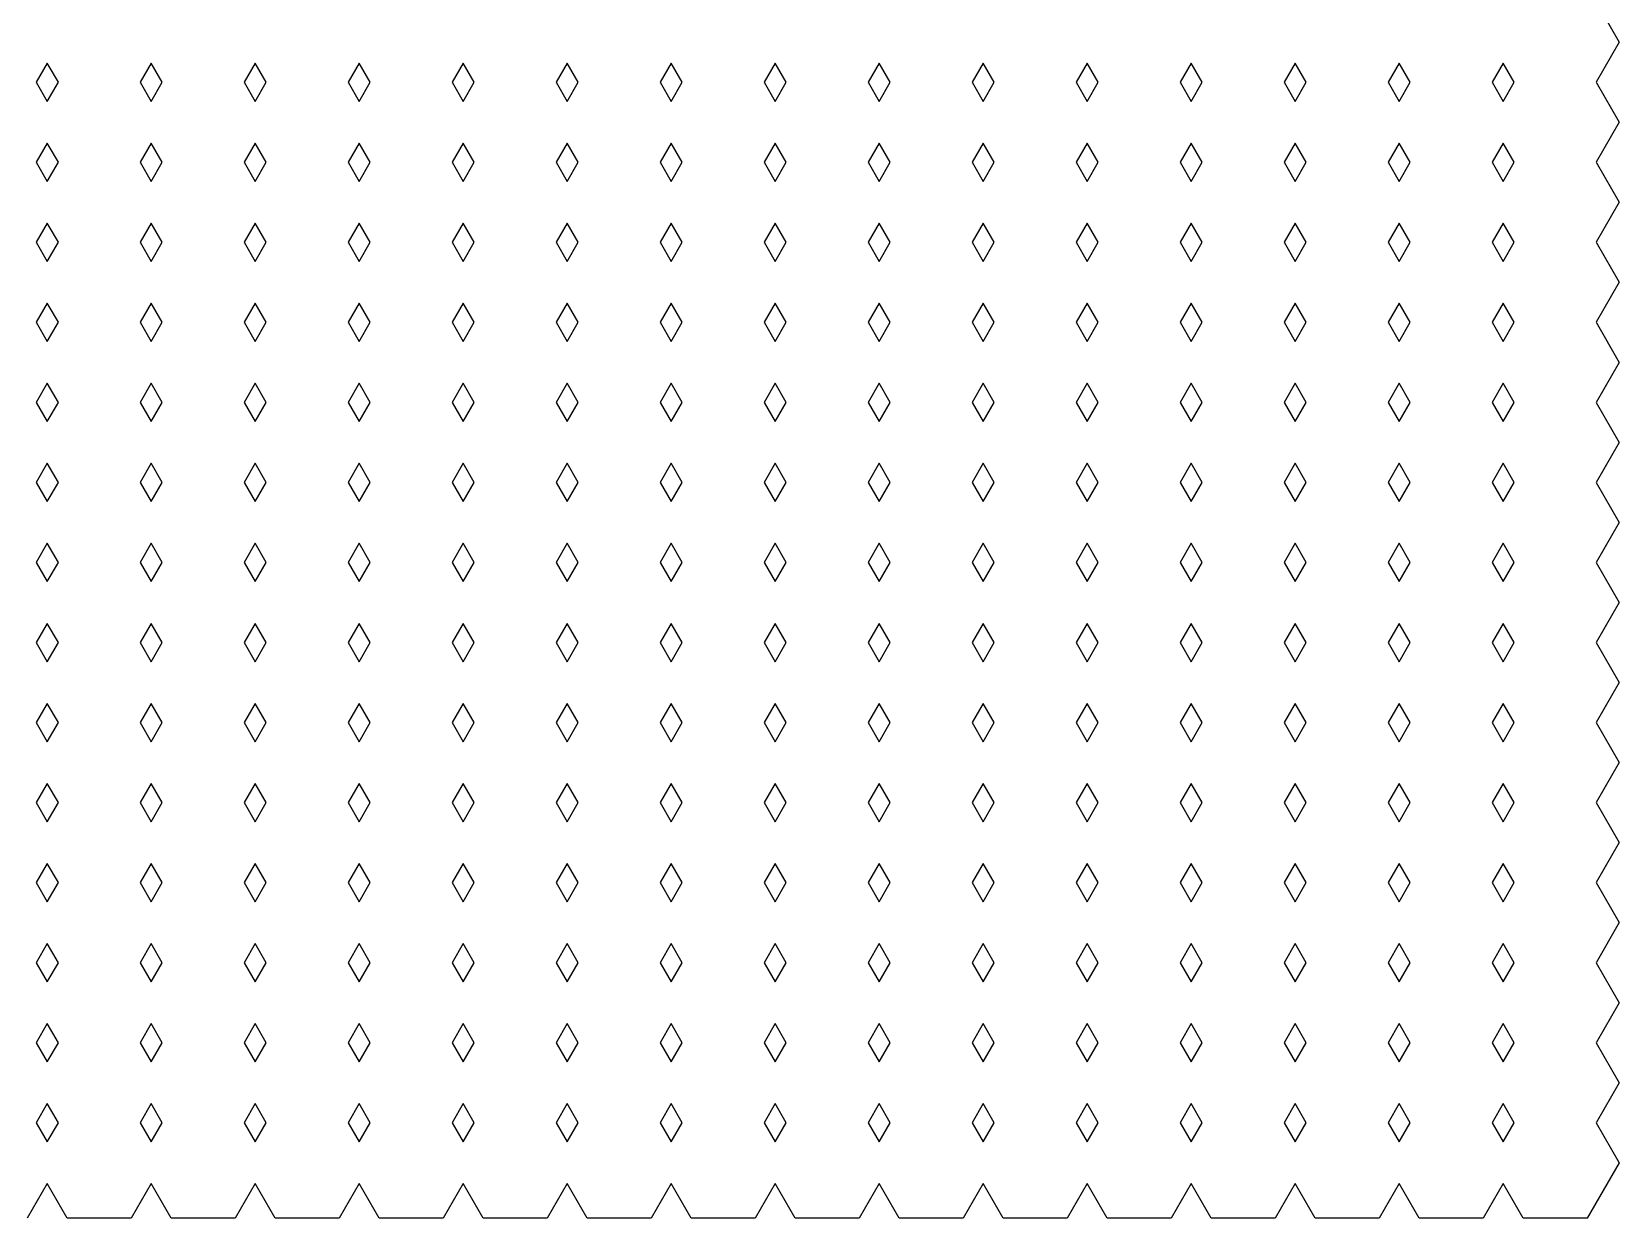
# Model space of a CAD drawing. Header units: metres. Extents: x -3000 to 3000, y -3000 to 3000.
# Drawn here: x -475.7 to 20, y -17.3 to 353.3 of the extents above; entities that cross this region are included whole.
import ezdxf

# ---------------------------------------------------------------- set-up
doc = ezdxf.new("R2010")
doc.units = ezdxf.units.M

msp = doc.modelspace()

# ---------------------------------------------------------------- linework, layer by layer
for p, q in [((12.7831, 362.5), (20, 350)), ((20, 350), (12.7831, 337.5)), ((-470.901, 343.484), (-474.356, 337.5)), ((-467.446, 337.5), (-470.901, 343.484)), ((-438.425, 343.484), (-441.88, 337.5)), ((-434.971, 337.5), (-438.425, 343.484)), ((-405.949, 343.484), (-409.404, 337.5)), ((-402.495, 337.5), (-405.949, 343.484)), ((-373.473, 343.484), (-376.928, 337.5)), ((-370.019, 337.5), (-373.473, 343.484)), ((-340.997, 343.484), (-344.452, 337.5)), ((-337.543, 337.5), (-340.997, 343.484)), ((-308.522, 343.484), (-311.976, 337.5)), ((-305.067, 337.5), (-308.522, 343.484)), ((-276.046, 343.484), (-279.5, 337.5)), ((-272.591, 337.5), (-276.046, 343.484)), ((-243.57, 343.484), (-247.024, 337.5)), ((-240.115, 337.5), (-243.57, 343.484)), ((-211.094, 343.484), (-214.549, 337.5)), ((-207.639, 337.5), (-211.094, 343.484)), ((-178.618, 343.484), (-182.073, 337.5)), ((-175.163, 337.5), (-178.618, 343.484)), ((-146.142, 343.484), (-149.597, 337.5)), ((-142.687, 337.5), (-146.142, 343.484)), ((-113.666, 343.484), (-117.121, 337.5)), ((-110.211, 337.5), (-113.666, 343.484)), ((-81.1899, 343.484), (-84.6447, 337.5)), ((-77.735, 337.5), (-81.1899, 343.484)), ((-48.7139, 343.484), (-52.1688, 337.5)), ((-45.2591, 337.5), (-48.7139, 343.484)), ((-16.238, 343.484), (-19.6928, 337.5)), ((-12.7831, 337.5), (-16.238, 343.484)), ((-474.356, 337.5), (-470.901, 331.516)), ((-470.901, 331.516), (-467.446, 337.5)), ((-441.88, 337.5), (-438.425, 331.516)), ((-438.425, 331.516), (-434.971, 337.5)), ((-409.404, 337.5), (-405.949, 331.516)), ((-405.949, 331.516), (-402.495, 337.5)), ((-376.928, 337.5), (-373.473, 331.516)), ((-373.473, 331.516), (-370.019, 337.5)), ((-344.452, 337.5), (-340.997, 331.516)), ((-340.997, 331.516), (-337.543, 337.5)), ((-311.976, 337.5), (-308.522, 331.516)), ((-308.522, 331.516), (-305.067, 337.5)), ((-279.5, 337.5), (-276.046, 331.516)), ((-276.046, 331.516), (-272.591, 337.5)), ((-247.024, 337.5), (-243.57, 331.516)), ((-243.57, 331.516), (-240.115, 337.5)), ((-214.549, 337.5), (-211.094, 331.516)), ((-211.094, 331.516), (-207.639, 337.5)), ((-182.073, 337.5), (-178.618, 331.516)), ((-178.618, 331.516), (-175.163, 337.5)), ((-149.597, 337.5), (-146.142, 331.516)), ((-146.142, 331.516), (-142.687, 337.5)), ((-117.121, 337.5), (-113.666, 331.516)), ((-113.666, 331.516), (-110.211, 337.5)), ((-84.6447, 337.5), (-81.1899, 331.516)), ((-81.1899, 331.516), (-77.735, 337.5)), ((-52.1688, 337.5), (-48.7139, 331.516)), ((-48.7139, 331.516), (-45.2591, 337.5)), ((-19.6928, 337.5), (-16.238, 331.516)), ((-16.238, 331.516), (-12.7831, 337.5)), ((12.7831, 337.5), (20, 325)), ((20, 325), (12.7831, 312.5)), ((-470.901, 318.484), (-474.356, 312.5)), ((-467.446, 312.5), (-470.901, 318.484)), ((-438.425, 318.484), (-441.88, 312.5)), ((-434.971, 312.5), (-438.425, 318.484)), ((-405.949, 318.484), (-409.404, 312.5)), ((-402.495, 312.5), (-405.949, 318.484)), ((-373.473, 318.484), (-376.928, 312.5)), ((-370.019, 312.5), (-373.473, 318.484)), ((-340.997, 318.484), (-344.452, 312.5)), ((-337.543, 312.5), (-340.997, 318.484)), ((-308.522, 318.484), (-311.976, 312.5)), ((-305.067, 312.5), (-308.522, 318.484)), ((-276.046, 318.484), (-279.5, 312.5)), ((-272.591, 312.5), (-276.046, 318.484)), ((-243.57, 318.484), (-247.024, 312.5)), ((-240.115, 312.5), (-243.57, 318.484)), ((-211.094, 318.484), (-214.549, 312.5)), ((-207.639, 312.5), (-211.094, 318.484)), ((-178.618, 318.484), (-182.073, 312.5)), ((-175.163, 312.5), (-178.618, 318.484)), ((-146.142, 318.484), (-149.597, 312.5)), ((-142.687, 312.5), (-146.142, 318.484)), ((-113.666, 318.484), (-117.121, 312.5)), ((-110.211, 312.5), (-113.666, 318.484)), ((-81.1899, 318.484), (-84.6447, 312.5)), ((-77.735, 312.5), (-81.1899, 318.484)), ((-48.7139, 318.484), (-52.1688, 312.5)), ((-45.2591, 312.5), (-48.7139, 318.484)), ((-16.238, 318.484), (-19.6928, 312.5)), ((-12.7831, 312.5), (-16.238, 318.484)), ((-474.356, 312.5), (-470.901, 306.516)), ((-470.901, 306.516), (-467.446, 312.5)), ((-441.88, 312.5), (-438.425, 306.516)), ((-438.425, 306.516), (-434.971, 312.5)), ((-409.404, 312.5), (-405.949, 306.516)), ((-405.949, 306.516), (-402.495, 312.5)), ((-376.928, 312.5), (-373.473, 306.516)), ((-373.473, 306.516), (-370.019, 312.5)), ((-344.452, 312.5), (-340.997, 306.516)), ((-340.997, 306.516), (-337.543, 312.5)), ((-311.976, 312.5), (-308.522, 306.516)), ((-308.522, 306.516), (-305.067, 312.5)), ((-279.5, 312.5), (-276.046, 306.516)), ((-276.046, 306.516), (-272.591, 312.5)), ((-247.024, 312.5), (-243.57, 306.516)), ((-243.57, 306.516), (-240.115, 312.5)), ((-214.549, 312.5), (-211.094, 306.516)), ((-211.094, 306.516), (-207.639, 312.5)), ((-182.073, 312.5), (-178.618, 306.516)), ((-178.618, 306.516), (-175.163, 312.5)), ((-149.597, 312.5), (-146.142, 306.516)), ((-146.142, 306.516), (-142.687, 312.5)), ((-117.121, 312.5), (-113.666, 306.516)), ((-113.666, 306.516), (-110.211, 312.5)), ((-84.6447, 312.5), (-81.1899, 306.516)), ((-81.1899, 306.516), (-77.735, 312.5)), ((-52.1688, 312.5), (-48.7139, 306.516)), ((-48.7139, 306.516), (-45.2591, 312.5)), ((-19.6928, 312.5), (-16.238, 306.516)), ((-16.238, 306.516), (-12.7831, 312.5)), ((12.7831, 312.5), (20, 300)), ((20, 300), (12.7831, 287.5)), ((-470.901, 293.484), (-474.356, 287.5)), ((-467.446, 287.5), (-470.901, 293.484)), ((-438.425, 293.484), (-441.88, 287.5)), ((-434.971, 287.5), (-438.425, 293.484)), ((-405.949, 293.484), (-409.404, 287.5)), ((-402.495, 287.5), (-405.949, 293.484)), ((-373.473, 293.484), (-376.928, 287.5)), ((-370.019, 287.5), (-373.473, 293.484)), ((-340.997, 293.484), (-344.452, 287.5)), ((-337.543, 287.5), (-340.997, 293.484)), ((-308.522, 293.484), (-311.976, 287.5)), ((-305.067, 287.5), (-308.522, 293.484)), ((-276.046, 293.484), (-279.5, 287.5)), ((-272.591, 287.5), (-276.046, 293.484)), ((-243.57, 293.484), (-247.024, 287.5)), ((-240.115, 287.5), (-243.57, 293.484)), ((-211.094, 293.484), (-214.549, 287.5)), ((-207.639, 287.5), (-211.094, 293.484)), ((-178.618, 293.484), (-182.073, 287.5)), ((-175.163, 287.5), (-178.618, 293.484)), ((-146.142, 293.484), (-149.597, 287.5)), ((-142.687, 287.5), (-146.142, 293.484)), ((-113.666, 293.484), (-117.121, 287.5)), ((-110.211, 287.5), (-113.666, 293.484)), ((-81.1899, 293.484), (-84.6447, 287.5)), ((-77.735, 287.5), (-81.1899, 293.484)), ((-48.7139, 293.484), (-52.1688, 287.5)), ((-45.2591, 287.5), (-48.7139, 293.484)), ((-16.238, 293.484), (-19.6928, 287.5)), ((-12.7831, 287.5), (-16.238, 293.484)), ((-474.356, 287.5), (-470.901, 281.516)), ((-470.901, 281.516), (-467.446, 287.5)), ((-441.88, 287.5), (-438.425, 281.516)), ((-438.425, 281.516), (-434.971, 287.5)), ((-409.404, 287.5), (-405.949, 281.516)), ((-405.949, 281.516), (-402.495, 287.5)), ((-376.928, 287.5), (-373.473, 281.516)), ((-373.473, 281.516), (-370.019, 287.5)), ((-344.452, 287.5), (-340.997, 281.516)), ((-340.997, 281.516), (-337.543, 287.5)), ((-311.976, 287.5), (-308.522, 281.516)), ((-308.522, 281.516), (-305.067, 287.5)), ((-279.5, 287.5), (-276.046, 281.516)), ((-276.046, 281.516), (-272.591, 287.5)), ((-247.024, 287.5), (-243.57, 281.516)), ((-243.57, 281.516), (-240.115, 287.5)), ((-214.549, 287.5), (-211.094, 281.516)), ((-211.094, 281.516), (-207.639, 287.5)), ((-182.073, 287.5), (-178.618, 281.516)), ((-178.618, 281.516), (-175.163, 287.5)), ((-149.597, 287.5), (-146.142, 281.516)), ((-146.142, 281.516), (-142.687, 287.5)), ((-117.121, 287.5), (-113.666, 281.516)), ((-113.666, 281.516), (-110.211, 287.5)), ((-84.6447, 287.5), (-81.1899, 281.516)), ((-81.1899, 281.516), (-77.735, 287.5)), ((-52.1688, 287.5), (-48.7139, 281.516)), ((-48.7139, 281.516), (-45.2591, 287.5)), ((-19.6928, 287.5), (-16.238, 281.516)), ((-16.238, 281.516), (-12.7831, 287.5)), ((12.7831, 287.5), (20, 275)), ((20, 275), (12.7831, 262.5)), ((-470.901, 268.484), (-474.356, 262.5)), ((-467.446, 262.5), (-470.901, 268.484)), ((-438.425, 268.484), (-441.88, 262.5)), ((-434.971, 262.5), (-438.425, 268.484)), ((-405.949, 268.484), (-409.404, 262.5)), ((-402.495, 262.5), (-405.949, 268.484)), ((-373.473, 268.484), (-376.928, 262.5)), ((-370.019, 262.5), (-373.473, 268.484)), ((-340.997, 268.484), (-344.452, 262.5)), ((-337.543, 262.5), (-340.997, 268.484)), ((-308.522, 268.484), (-311.976, 262.5)), ((-305.067, 262.5), (-308.522, 268.484)), ((-276.046, 268.484), (-279.5, 262.5)), ((-272.591, 262.5), (-276.046, 268.484)), ((-243.57, 268.484), (-247.024, 262.5)), ((-240.115, 262.5), (-243.57, 268.484)), ((-211.094, 268.484), (-214.549, 262.5)), ((-207.639, 262.5), (-211.094, 268.484)), ((-178.618, 268.484), (-182.073, 262.5)), ((-175.163, 262.5), (-178.618, 268.484)), ((-146.142, 268.484), (-149.597, 262.5)), ((-142.687, 262.5), (-146.142, 268.484)), ((-113.666, 268.484), (-117.121, 262.5)), ((-110.211, 262.5), (-113.666, 268.484)), ((-81.1899, 268.484), (-84.6447, 262.5)), ((-77.735, 262.5), (-81.1899, 268.484)), ((-48.7139, 268.484), (-52.1688, 262.5)), ((-45.2591, 262.5), (-48.7139, 268.484)), ((-16.238, 268.484), (-19.6928, 262.5)), ((-12.7831, 262.5), (-16.238, 268.484)), ((-474.356, 262.5), (-470.901, 256.516)), ((-470.901, 256.516), (-467.446, 262.5)), ((-441.88, 262.5), (-438.425, 256.516)), ((-438.425, 256.516), (-434.971, 262.5)), ((-409.404, 262.5), (-405.949, 256.516)), ((-405.949, 256.516), (-402.495, 262.5)), ((-376.928, 262.5), (-373.473, 256.516)), ((-373.473, 256.516), (-370.019, 262.5)), ((-344.452, 262.5), (-340.997, 256.516)), ((-340.997, 256.516), (-337.543, 262.5)), ((-311.976, 262.5), (-308.522, 256.516)), ((-308.522, 256.516), (-305.067, 262.5)), ((-279.5, 262.5), (-276.046, 256.516)), ((-276.046, 256.516), (-272.591, 262.5)), ((-247.024, 262.5), (-243.57, 256.516)), ((-243.57, 256.516), (-240.115, 262.5)), ((-214.549, 262.5), (-211.094, 256.516)), ((-211.094, 256.516), (-207.639, 262.5)), ((-182.073, 262.5), (-178.618, 256.516)), ((-178.618, 256.516), (-175.163, 262.5)), ((-149.597, 262.5), (-146.142, 256.516)), ((-146.142, 256.516), (-142.687, 262.5)), ((-117.121, 262.5), (-113.666, 256.516)), ((-113.666, 256.516), (-110.211, 262.5)), ((-84.6447, 262.5), (-81.1899, 256.516)), ((-81.1899, 256.516), (-77.735, 262.5)), ((-52.1688, 262.5), (-48.7139, 256.516)), ((-48.7139, 256.516), (-45.2591, 262.5)), ((-19.6928, 262.5), (-16.238, 256.516)), ((-16.238, 256.516), (-12.7831, 262.5)), ((12.7831, 262.5), (20, 250)), ((20, 250), (12.7831, 237.5)), ((-470.901, 243.484), (-474.356, 237.5)), ((-467.446, 237.5), (-470.901, 243.484)), ((-438.425, 243.484), (-441.88, 237.5)), ((-434.971, 237.5), (-438.425, 243.484)), ((-405.949, 243.484), (-409.404, 237.5)), ((-402.495, 237.5), (-405.949, 243.484)), ((-373.473, 243.484), (-376.928, 237.5)), ((-370.019, 237.5), (-373.473, 243.484)), ((-340.997, 243.484), (-344.452, 237.5)), ((-337.543, 237.5), (-340.997, 243.484)), ((-308.522, 243.484), (-311.976, 237.5)), ((-305.067, 237.5), (-308.522, 243.484)), ((-276.046, 243.484), (-279.5, 237.5)), ((-272.591, 237.5), (-276.046, 243.484)), ((-243.57, 243.484), (-247.024, 237.5)), ((-240.115, 237.5), (-243.57, 243.484)), ((-211.094, 243.484), (-214.549, 237.5)), ((-207.639, 237.5), (-211.094, 243.484)), ((-178.618, 243.484), (-182.073, 237.5)), ((-175.163, 237.5), (-178.618, 243.484)), ((-146.142, 243.484), (-149.597, 237.5)), ((-142.687, 237.5), (-146.142, 243.484)), ((-113.666, 243.484), (-117.121, 237.5)), ((-110.211, 237.5), (-113.666, 243.484)), ((-81.1899, 243.484), (-84.6447, 237.5)), ((-77.735, 237.5), (-81.1899, 243.484)), ((-48.7139, 243.484), (-52.1688, 237.5)), ((-45.2591, 237.5), (-48.7139, 243.484)), ((-16.238, 243.484), (-19.6928, 237.5)), ((-12.7831, 237.5), (-16.238, 243.484)), ((-474.356, 237.5), (-470.901, 231.516)), ((-470.901, 231.516), (-467.446, 237.5)), ((-441.88, 237.5), (-438.425, 231.516)), ((-438.425, 231.516), (-434.971, 237.5)), ((-409.404, 237.5), (-405.949, 231.516)), ((-405.949, 231.516), (-402.495, 237.5)), ((-376.928, 237.5), (-373.473, 231.516)), ((-373.473, 231.516), (-370.019, 237.5)), ((-344.452, 237.5), (-340.997, 231.516)), ((-340.997, 231.516), (-337.543, 237.5)), ((-311.976, 237.5), (-308.522, 231.516)), ((-308.522, 231.516), (-305.067, 237.5)), ((-279.5, 237.5), (-276.046, 231.516)), ((-276.046, 231.516), (-272.591, 237.5)), ((-247.024, 237.5), (-243.57, 231.516)), ((-243.57, 231.516), (-240.115, 237.5)), ((-214.549, 237.5), (-211.094, 231.516)), ((-211.094, 231.516), (-207.639, 237.5)), ((-182.073, 237.5), (-178.618, 231.516)), ((-178.618, 231.516), (-175.163, 237.5)), ((-149.597, 237.5), (-146.142, 231.516)), ((-146.142, 231.516), (-142.687, 237.5)), ((-117.121, 237.5), (-113.666, 231.516)), ((-113.666, 231.516), (-110.211, 237.5)), ((-84.6447, 237.5), (-81.1899, 231.516)), ((-81.1899, 231.516), (-77.735, 237.5)), ((-52.1688, 237.5), (-48.7139, 231.516)), ((-48.7139, 231.516), (-45.2591, 237.5)), ((-19.6928, 237.5), (-16.238, 231.516)), ((-16.238, 231.516), (-12.7831, 237.5)), ((12.7831, 237.5), (20, 225)), ((20, 225), (12.7831, 212.5)), ((-470.901, 218.484), (-474.356, 212.5)), ((-467.446, 212.5), (-470.901, 218.484)), ((-438.425, 218.484), (-441.88, 212.5)), ((-434.971, 212.5), (-438.425, 218.484)), ((-405.949, 218.484), (-409.404, 212.5)), ((-402.495, 212.5), (-405.949, 218.484)), ((-373.473, 218.484), (-376.928, 212.5)), ((-370.019, 212.5), (-373.473, 218.484)), ((-340.997, 218.484), (-344.452, 212.5)), ((-337.543, 212.5), (-340.997, 218.484)), ((-308.522, 218.484), (-311.976, 212.5)), ((-305.067, 212.5), (-308.522, 218.484)), ((-276.046, 218.484), (-279.5, 212.5)), ((-272.591, 212.5), (-276.046, 218.484)), ((-243.57, 218.484), (-247.024, 212.5)), ((-240.115, 212.5), (-243.57, 218.484)), ((-211.094, 218.484), (-214.549, 212.5)), ((-207.639, 212.5), (-211.094, 218.484)), ((-178.618, 218.484), (-182.073, 212.5)), ((-175.163, 212.5), (-178.618, 218.484)), ((-146.142, 218.484), (-149.597, 212.5)), ((-142.687, 212.5), (-146.142, 218.484)), ((-113.666, 218.484), (-117.121, 212.5)), ((-110.211, 212.5), (-113.666, 218.484)), ((-81.1899, 218.484), (-84.6447, 212.5)), ((-77.735, 212.5), (-81.1899, 218.484)), ((-48.7139, 218.484), (-52.1688, 212.5)), ((-45.2591, 212.5), (-48.7139, 218.484)), ((-16.238, 218.484), (-19.6928, 212.5)), ((-12.7831, 212.5), (-16.238, 218.484)), ((-474.356, 212.5), (-470.901, 206.516)), ((-470.901, 206.516), (-467.446, 212.5)), ((-441.88, 212.5), (-438.425, 206.516)), ((-438.425, 206.516), (-434.971, 212.5)), ((-409.404, 212.5), (-405.949, 206.516)), ((-405.949, 206.516), (-402.495, 212.5)), ((-376.928, 212.5), (-373.473, 206.516)), ((-373.473, 206.516), (-370.019, 212.5)), ((-344.452, 212.5), (-340.997, 206.516)), ((-340.997, 206.516), (-337.543, 212.5)), ((-311.976, 212.5), (-308.522, 206.516)), ((-308.522, 206.516), (-305.067, 212.5)), ((-279.5, 212.5), (-276.046, 206.516)), ((-276.046, 206.516), (-272.591, 212.5)), ((-247.024, 212.5), (-243.57, 206.516)), ((-243.57, 206.516), (-240.115, 212.5)), ((-214.549, 212.5), (-211.094, 206.516)), ((-211.094, 206.516), (-207.639, 212.5)), ((-182.073, 212.5), (-178.618, 206.516)), ((-178.618, 206.516), (-175.163, 212.5)), ((-149.597, 212.5), (-146.142, 206.516)), ((-146.142, 206.516), (-142.687, 212.5)), ((-117.121, 212.5), (-113.666, 206.516)), ((-113.666, 206.516), (-110.211, 212.5)), ((-84.6447, 212.5), (-81.1899, 206.516)), ((-81.1899, 206.516), (-77.735, 212.5)), ((-52.1688, 212.5), (-48.7139, 206.516)), ((-48.7139, 206.516), (-45.2591, 212.5)), ((-19.6928, 212.5), (-16.238, 206.516)), ((-16.238, 206.516), (-12.7831, 212.5)), ((12.7831, 212.5), (20, 200)), ((20, 200), (12.7831, 187.5)), ((-470.901, 193.484), (-474.356, 187.5)), ((-467.446, 187.5), (-470.901, 193.484)), ((-438.425, 193.484), (-441.88, 187.5)), ((-434.971, 187.5), (-438.425, 193.484)), ((-405.949, 193.484), (-409.404, 187.5)), ((-402.495, 187.5), (-405.949, 193.484)), ((-373.473, 193.484), (-376.928, 187.5)), ((-370.019, 187.5), (-373.473, 193.484)), ((-340.997, 193.484), (-344.452, 187.5)), ((-337.543, 187.5), (-340.997, 193.484)), ((-308.522, 193.484), (-311.976, 187.5)), ((-305.067, 187.5), (-308.522, 193.484)), ((-276.046, 193.484), (-279.5, 187.5)), ((-272.591, 187.5), (-276.046, 193.484)), ((-243.57, 193.484), (-247.024, 187.5)), ((-240.115, 187.5), (-243.57, 193.484)), ((-211.094, 193.484), (-214.549, 187.5)), ((-207.639, 187.5), (-211.094, 193.484)), ((-178.618, 193.484), (-182.073, 187.5)), ((-175.163, 187.5), (-178.618, 193.484)), ((-146.142, 193.484), (-149.597, 187.5)), ((-142.687, 187.5), (-146.142, 193.484)), ((-113.666, 193.484), (-117.121, 187.5)), ((-110.211, 187.5), (-113.666, 193.484)), ((-81.1899, 193.484), (-84.6447, 187.5)), ((-77.735, 187.5), (-81.1899, 193.484)), ((-48.7139, 193.484), (-52.1688, 187.5)), ((-45.2591, 187.5), (-48.7139, 193.484)), ((-16.238, 193.484), (-19.6928, 187.5)), ((-12.7831, 187.5), (-16.238, 193.484)), ((-474.356, 187.5), (-470.901, 181.516)), ((-470.901, 181.516), (-467.446, 187.5)), ((-441.88, 187.5), (-438.425, 181.516)), ((-438.425, 181.516), (-434.971, 187.5)), ((-409.404, 187.5), (-405.949, 181.516)), ((-405.949, 181.516), (-402.495, 187.5)), ((-376.928, 187.5), (-373.473, 181.516)), ((-373.473, 181.516), (-370.019, 187.5)), ((-344.452, 187.5), (-340.997, 181.516)), ((-340.997, 181.516), (-337.543, 187.5)), ((-311.976, 187.5), (-308.522, 181.516)), ((-308.522, 181.516), (-305.067, 187.5)), ((-279.5, 187.5), (-276.046, 181.516)), ((-276.046, 181.516), (-272.591, 187.5)), ((-247.024, 187.5), (-243.57, 181.516)), ((-243.57, 181.516), (-240.115, 187.5)), ((-214.549, 187.5), (-211.094, 181.516)), ((-211.094, 181.516), (-207.639, 187.5)), ((-182.073, 187.5), (-178.618, 181.516)), ((-178.618, 181.516), (-175.163, 187.5)), ((-149.597, 187.5), (-146.142, 181.516)), ((-146.142, 181.516), (-142.687, 187.5)), ((-117.121, 187.5), (-113.666, 181.516)), ((-113.666, 181.516), (-110.211, 187.5)), ((-84.6447, 187.5), (-81.1899, 181.516)), ((-81.1899, 181.516), (-77.735, 187.5)), ((-52.1688, 187.5), (-48.7139, 181.516)), ((-48.7139, 181.516), (-45.2591, 187.5)), ((-19.6928, 187.5), (-16.238, 181.516)), ((-16.238, 181.516), (-12.7831, 187.5)), ((12.7831, 187.5), (20, 175)), ((20, 175), (12.7831, 162.5)), ((-470.901, 168.484), (-474.356, 162.5)), ((-467.446, 162.5), (-470.901, 168.484)), ((-438.425, 168.484), (-441.88, 162.5)), ((-434.971, 162.5), (-438.425, 168.484)), ((-405.949, 168.484), (-409.404, 162.5)), ((-402.495, 162.5), (-405.949, 168.484)), ((-373.473, 168.484), (-376.928, 162.5)), ((-370.019, 162.5), (-373.473, 168.484)), ((-340.997, 168.484), (-344.452, 162.5)), ((-337.543, 162.5), (-340.997, 168.484)), ((-308.522, 168.484), (-311.976, 162.5)), ((-305.067, 162.5), (-308.522, 168.484)), ((-276.046, 168.484), (-279.5, 162.5)), ((-272.591, 162.5), (-276.046, 168.484)), ((-243.57, 168.484), (-247.024, 162.5)), ((-240.115, 162.5), (-243.57, 168.484)), ((-211.094, 168.484), (-214.549, 162.5)), ((-207.639, 162.5), (-211.094, 168.484)), ((-178.618, 168.484), (-182.073, 162.5)), ((-175.163, 162.5), (-178.618, 168.484)), ((-146.142, 168.484), (-149.597, 162.5)), ((-142.687, 162.5), (-146.142, 168.484)), ((-113.666, 168.484), (-117.121, 162.5)), ((-110.211, 162.5), (-113.666, 168.484)), ((-81.1899, 168.484), (-84.6447, 162.5)), ((-77.735, 162.5), (-81.1899, 168.484)), ((-48.7139, 168.484), (-52.1688, 162.5)), ((-45.2591, 162.5), (-48.7139, 168.484)), ((-16.238, 168.484), (-19.6928, 162.5)), ((-12.7831, 162.5), (-16.238, 168.484)), ((-474.356, 162.5), (-470.901, 156.516)), ((-470.901, 156.516), (-467.446, 162.5)), ((-441.88, 162.5), (-438.425, 156.516)), ((-438.425, 156.516), (-434.971, 162.5)), ((-409.404, 162.5), (-405.949, 156.516)), ((-405.949, 156.516), (-402.495, 162.5)), ((-376.928, 162.5), (-373.473, 156.516)), ((-373.473, 156.516), (-370.019, 162.5)), ((-344.452, 162.5), (-340.997, 156.516)), ((-340.997, 156.516), (-337.543, 162.5)), ((-311.976, 162.5), (-308.522, 156.516)), ((-308.522, 156.516), (-305.067, 162.5)), ((-279.5, 162.5), (-276.046, 156.516)), ((-276.046, 156.516), (-272.591, 162.5)), ((-247.024, 162.5), (-243.57, 156.516)), ((-243.57, 156.516), (-240.115, 162.5)), ((-214.549, 162.5), (-211.094, 156.516)), ((-211.094, 156.516), (-207.639, 162.5)), ((-182.073, 162.5), (-178.618, 156.516)), ((-178.618, 156.516), (-175.163, 162.5)), ((-149.597, 162.5), (-146.142, 156.516)), ((-146.142, 156.516), (-142.687, 162.5)), ((-117.121, 162.5), (-113.666, 156.516)), ((-113.666, 156.516), (-110.211, 162.5)), ((-84.6447, 162.5), (-81.1899, 156.516)), ((-81.1899, 156.516), (-77.735, 162.5)), ((-52.1688, 162.5), (-48.7139, 156.516)), ((-48.7139, 156.516), (-45.2591, 162.5)), ((-19.6928, 162.5), (-16.238, 156.516)), ((-16.238, 156.516), (-12.7831, 162.5)), ((12.7831, 162.5), (20, 150)), ((20, 150), (12.7831, 137.5)), ((-470.901, 143.484), (-474.356, 137.5)), ((-467.446, 137.5), (-470.901, 143.484)), ((-438.425, 143.484), (-441.88, 137.5)), ((-434.971, 137.5), (-438.425, 143.484)), ((-405.949, 143.484), (-409.404, 137.5)), ((-402.495, 137.5), (-405.949, 143.484)), ((-373.473, 143.484), (-376.928, 137.5)), ((-370.019, 137.5), (-373.473, 143.484)), ((-340.997, 143.484), (-344.452, 137.5)), ((-337.543, 137.5), (-340.997, 143.484)), ((-308.522, 143.484), (-311.976, 137.5)), ((-305.067, 137.5), (-308.522, 143.484)), ((-276.046, 143.484), (-279.5, 137.5)), ((-272.591, 137.5), (-276.046, 143.484)), ((-243.57, 143.484), (-247.024, 137.5)), ((-240.115, 137.5), (-243.57, 143.484)), ((-211.094, 143.484), (-214.549, 137.5)), ((-207.639, 137.5), (-211.094, 143.484)), ((-178.618, 143.484), (-182.073, 137.5)), ((-175.163, 137.5), (-178.618, 143.484)), ((-146.142, 143.484), (-149.597, 137.5)), ((-142.687, 137.5), (-146.142, 143.484)), ((-113.666, 143.484), (-117.121, 137.5)), ((-110.211, 137.5), (-113.666, 143.484)), ((-81.1899, 143.484), (-84.6447, 137.5)), ((-77.735, 137.5), (-81.1899, 143.484)), ((-48.7139, 143.484), (-52.1688, 137.5)), ((-45.2591, 137.5), (-48.7139, 143.484)), ((-16.238, 143.484), (-19.6928, 137.5)), ((-12.7831, 137.5), (-16.238, 143.484)), ((-474.356, 137.5), (-470.901, 131.516)), ((-470.901, 131.516), (-467.446, 137.5)), ((-441.88, 137.5), (-438.425, 131.516)), ((-438.425, 131.516), (-434.971, 137.5)), ((-409.404, 137.5), (-405.949, 131.516)), ((-405.949, 131.516), (-402.495, 137.5)), ((-376.928, 137.5), (-373.473, 131.516)), ((-373.473, 131.516), (-370.019, 137.5)), ((-344.452, 137.5), (-340.997, 131.516)), ((-340.997, 131.516), (-337.543, 137.5)), ((-311.976, 137.5), (-308.522, 131.516)), ((-308.522, 131.516), (-305.067, 137.5)), ((-279.5, 137.5), (-276.046, 131.516)), ((-276.046, 131.516), (-272.591, 137.5)), ((-247.024, 137.5), (-243.57, 131.516)), ((-243.57, 131.516), (-240.115, 137.5)), ((-214.549, 137.5), (-211.094, 131.516)), ((-211.094, 131.516), (-207.639, 137.5)), ((-182.073, 137.5), (-178.618, 131.516)), ((-178.618, 131.516), (-175.163, 137.5)), ((-149.597, 137.5), (-146.142, 131.516)), ((-146.142, 131.516), (-142.687, 137.5)), ((-117.121, 137.5), (-113.666, 131.516)), ((-113.666, 131.516), (-110.211, 137.5)), ((-84.6447, 137.5), (-81.1899, 131.516)), ((-81.1899, 131.516), (-77.735, 137.5)), ((-52.1688, 137.5), (-48.7139, 131.516)), ((-48.7139, 131.516), (-45.2591, 137.5)), ((-19.6928, 137.5), (-16.238, 131.516)), ((-16.238, 131.516), (-12.7831, 137.5)), ((12.7831, 137.5), (20, 125)), ((20, 125), (12.7831, 112.5)), ((-470.901, 118.484), (-474.356, 112.5)), ((-467.446, 112.5), (-470.901, 118.484)), ((-438.425, 118.484), (-441.88, 112.5)), ((-434.971, 112.5), (-438.425, 118.484)), ((-405.949, 118.484), (-409.404, 112.5)), ((-402.495, 112.5), (-405.949, 118.484)), ((-373.473, 118.484), (-376.928, 112.5)), ((-370.019, 112.5), (-373.473, 118.484)), ((-340.997, 118.484), (-344.452, 112.5)), ((-337.543, 112.5), (-340.997, 118.484)), ((-308.522, 118.484), (-311.976, 112.5)), ((-305.067, 112.5), (-308.522, 118.484)), ((-276.046, 118.484), (-279.5, 112.5)), ((-272.591, 112.5), (-276.046, 118.484)), ((-243.57, 118.484), (-247.024, 112.5)), ((-240.115, 112.5), (-243.57, 118.484)), ((-211.094, 118.484), (-214.549, 112.5)), ((-207.639, 112.5), (-211.094, 118.484)), ((-178.618, 118.484), (-182.073, 112.5)), ((-175.163, 112.5), (-178.618, 118.484)), ((-146.142, 118.484), (-149.597, 112.5)), ((-142.687, 112.5), (-146.142, 118.484)), ((-113.666, 118.484), (-117.121, 112.5)), ((-110.211, 112.5), (-113.666, 118.484)), ((-81.1899, 118.484), (-84.6447, 112.5)), ((-77.735, 112.5), (-81.1899, 118.484)), ((-48.7139, 118.484), (-52.1688, 112.5)), ((-45.2591, 112.5), (-48.7139, 118.484)), ((-16.238, 118.484), (-19.6928, 112.5)), ((-12.7831, 112.5), (-16.238, 118.484)), ((-474.356, 112.5), (-470.901, 106.516)), ((-470.901, 106.516), (-467.446, 112.5)), ((-441.88, 112.5), (-438.425, 106.516)), ((-438.425, 106.516), (-434.971, 112.5)), ((-409.404, 112.5), (-405.949, 106.516)), ((-405.949, 106.516), (-402.495, 112.5)), ((-376.928, 112.5), (-373.473, 106.516)), ((-373.473, 106.516), (-370.019, 112.5)), ((-344.452, 112.5), (-340.997, 106.516)), ((-340.997, 106.516), (-337.543, 112.5)), ((-311.976, 112.5), (-308.522, 106.516)), ((-308.522, 106.516), (-305.067, 112.5)), ((-279.5, 112.5), (-276.046, 106.516)), ((-276.046, 106.516), (-272.591, 112.5)), ((-247.024, 112.5), (-243.57, 106.516)), ((-243.57, 106.516), (-240.115, 112.5)), ((-214.549, 112.5), (-211.094, 106.516)), ((-211.094, 106.516), (-207.639, 112.5)), ((-182.073, 112.5), (-178.618, 106.516)), ((-178.618, 106.516), (-175.163, 112.5)), ((-149.597, 112.5), (-146.142, 106.516)), ((-146.142, 106.516), (-142.687, 112.5)), ((-117.121, 112.5), (-113.666, 106.516)), ((-113.666, 106.516), (-110.211, 112.5)), ((-84.6447, 112.5), (-81.1899, 106.516)), ((-81.1899, 106.516), (-77.735, 112.5)), ((-52.1688, 112.5), (-48.7139, 106.516)), ((-48.7139, 106.516), (-45.2591, 112.5)), ((-19.6928, 112.5), (-16.238, 106.516)), ((-16.238, 106.516), (-12.7831, 112.5)), ((12.7831, 112.5), (20, 100)), ((20, 100), (12.7831, 87.5)), ((-470.901, 93.484), (-474.356, 87.5)), ((-467.446, 87.5), (-470.901, 93.484)), ((-438.425, 93.484), (-441.88, 87.5)), ((-434.971, 87.5), (-438.425, 93.484)), ((-405.949, 93.484), (-409.404, 87.5)), ((-402.495, 87.5), (-405.949, 93.484)), ((-373.473, 93.484), (-376.928, 87.5)), ((-370.019, 87.5), (-373.473, 93.484)), ((-340.997, 93.484), (-344.452, 87.5)), ((-337.543, 87.5), (-340.997, 93.484)), ((-308.522, 93.484), (-311.976, 87.5)), ((-305.067, 87.5), (-308.522, 93.484)), ((-276.046, 93.484), (-279.5, 87.5)), ((-272.591, 87.5), (-276.046, 93.484)), ((-243.57, 93.484), (-247.024, 87.5)), ((-240.115, 87.5), (-243.57, 93.484)), ((-211.094, 93.484), (-214.549, 87.5)), ((-207.639, 87.5), (-211.094, 93.484)), ((-178.618, 93.484), (-182.073, 87.5)), ((-175.163, 87.5), (-178.618, 93.484)), ((-146.142, 93.484), (-149.597, 87.5)), ((-142.687, 87.5), (-146.142, 93.484)), ((-113.666, 93.484), (-117.121, 87.5)), ((-110.211, 87.5), (-113.666, 93.484)), ((-81.1899, 93.484), (-84.6447, 87.5)), ((-77.735, 87.5), (-81.1899, 93.484)), ((-48.7139, 93.484), (-52.1688, 87.5)), ((-45.2591, 87.5), (-48.7139, 93.484)), ((-16.238, 93.484), (-19.6928, 87.5)), ((-12.7831, 87.5), (-16.238, 93.484)), ((-474.356, 87.5), (-470.901, 81.516)), ((-470.901, 81.516), (-467.446, 87.5)), ((-441.88, 87.5), (-438.425, 81.516)), ((-438.425, 81.516), (-434.971, 87.5)), ((-409.404, 87.5), (-405.949, 81.516)), ((-405.949, 81.516), (-402.495, 87.5)), ((-376.928, 87.5), (-373.473, 81.516)), ((-373.473, 81.516), (-370.019, 87.5)), ((-344.452, 87.5), (-340.997, 81.516)), ((-340.997, 81.516), (-337.543, 87.5)), ((-311.976, 87.5), (-308.522, 81.516)), ((-308.522, 81.516), (-305.067, 87.5)), ((-279.5, 87.5), (-276.046, 81.516)), ((-276.046, 81.516), (-272.591, 87.5)), ((-247.024, 87.5), (-243.57, 81.516)), ((-243.57, 81.516), (-240.115, 87.5)), ((-214.549, 87.5), (-211.094, 81.516)), ((-211.094, 81.516), (-207.639, 87.5)), ((-182.073, 87.5), (-178.618, 81.516)), ((-178.618, 81.516), (-175.163, 87.5)), ((-149.597, 87.5), (-146.142, 81.516)), ((-146.142, 81.516), (-142.687, 87.5)), ((-117.121, 87.5), (-113.666, 81.516)), ((-113.666, 81.516), (-110.211, 87.5)), ((-84.6447, 87.5), (-81.1899, 81.516)), ((-81.1899, 81.516), (-77.735, 87.5)), ((-52.1688, 87.5), (-48.7139, 81.516)), ((-48.7139, 81.516), (-45.2591, 87.5)), ((-19.6928, 87.5), (-16.238, 81.516)), ((-16.238, 81.516), (-12.7831, 87.5)), ((12.7831, 87.5), (20, 75)), ((20, 75), (12.7831, 62.5)), ((-470.901, 68.484), (-474.356, 62.5)), ((-467.446, 62.5), (-470.901, 68.484)), ((-438.425, 68.484), (-441.88, 62.5)), ((-434.971, 62.5), (-438.425, 68.484)), ((-405.949, 68.484), (-409.404, 62.5)), ((-402.495, 62.5), (-405.949, 68.484)), ((-373.473, 68.484), (-376.928, 62.5)), ((-370.019, 62.5), (-373.473, 68.484)), ((-340.997, 68.484), (-344.452, 62.5)), ((-337.543, 62.5), (-340.997, 68.484)), ((-308.522, 68.484), (-311.976, 62.5)), ((-305.067, 62.5), (-308.522, 68.484)), ((-276.046, 68.484), (-279.5, 62.5)), ((-272.591, 62.5), (-276.046, 68.484)), ((-243.57, 68.484), (-247.024, 62.5)), ((-240.115, 62.5), (-243.57, 68.484)), ((-211.094, 68.484), (-214.549, 62.5)), ((-207.639, 62.5), (-211.094, 68.484)), ((-178.618, 68.484), (-182.073, 62.5)), ((-175.163, 62.5), (-178.618, 68.484)), ((-146.142, 68.484), (-149.597, 62.5)), ((-142.687, 62.5), (-146.142, 68.484)), ((-113.666, 68.484), (-117.121, 62.5)), ((-110.211, 62.5), (-113.666, 68.484)), ((-81.1899, 68.484), (-84.6447, 62.5)), ((-77.735, 62.5), (-81.1899, 68.484)), ((-48.7139, 68.484), (-52.1688, 62.5)), ((-45.2591, 62.5), (-48.7139, 68.484)), ((-16.238, 68.484), (-19.6928, 62.5)), ((-12.7831, 62.5), (-16.238, 68.484)), ((-474.356, 62.5), (-470.901, 56.516)), ((-470.901, 56.516), (-467.446, 62.5)), ((-441.88, 62.5), (-438.425, 56.516)), ((-438.425, 56.516), (-434.971, 62.5)), ((-409.404, 62.5), (-405.949, 56.516)), ((-405.949, 56.516), (-402.495, 62.5)), ((-376.928, 62.5), (-373.473, 56.516)), ((-373.473, 56.516), (-370.019, 62.5)), ((-344.452, 62.5), (-340.997, 56.516)), ((-340.997, 56.516), (-337.543, 62.5)), ((-311.976, 62.5), (-308.522, 56.516)), ((-308.522, 56.516), (-305.067, 62.5)), ((-279.5, 62.5), (-276.046, 56.516)), ((-276.046, 56.516), (-272.591, 62.5)), ((-247.024, 62.5), (-243.57, 56.516)), ((-243.57, 56.516), (-240.115, 62.5)), ((-214.549, 62.5), (-211.094, 56.516)), ((-211.094, 56.516), (-207.639, 62.5)), ((-182.073, 62.5), (-178.618, 56.516)), ((-178.618, 56.516), (-175.163, 62.5)), ((-149.597, 62.5), (-146.142, 56.516)), ((-146.142, 56.516), (-142.687, 62.5)), ((-117.121, 62.5), (-113.666, 56.516)), ((-113.666, 56.516), (-110.211, 62.5)), ((-84.6447, 62.5), (-81.1899, 56.516)), ((-81.1899, 56.516), (-77.735, 62.5)), ((-52.1688, 62.5), (-48.7139, 56.516)), ((-48.7139, 56.516), (-45.2591, 62.5)), ((-19.6928, 62.5), (-16.238, 56.516)), ((-16.238, 56.516), (-12.7831, 62.5)), ((12.7831, 62.5), (20, 50)), ((20, 50), (12.7831, 37.5)), ((-470.901, 43.484), (-474.356, 37.5)), ((-467.446, 37.5), (-470.901, 43.484)), ((-438.425, 43.484), (-441.88, 37.5)), ((-434.971, 37.5), (-438.425, 43.484)), ((-405.949, 43.484), (-409.404, 37.5)), ((-402.495, 37.5), (-405.949, 43.484)), ((-373.473, 43.484), (-376.928, 37.5)), ((-370.019, 37.5), (-373.473, 43.484)), ((-340.997, 43.484), (-344.452, 37.5)), ((-337.543, 37.5), (-340.997, 43.484)), ((-308.522, 43.484), (-311.976, 37.5)), ((-305.067, 37.5), (-308.522, 43.484)), ((-276.046, 43.484), (-279.5, 37.5)), ((-272.591, 37.5), (-276.046, 43.484)), ((-243.57, 43.484), (-247.024, 37.5)), ((-240.115, 37.5), (-243.57, 43.484)), ((-211.094, 43.484), (-214.549, 37.5)), ((-207.639, 37.5), (-211.094, 43.484)), ((-178.618, 43.484), (-182.073, 37.5)), ((-175.163, 37.5), (-178.618, 43.484)), ((-146.142, 43.484), (-149.597, 37.5)), ((-142.687, 37.5), (-146.142, 43.484)), ((-113.666, 43.484), (-117.121, 37.5)), ((-110.211, 37.5), (-113.666, 43.484)), ((-81.1899, 43.484), (-84.6447, 37.5)), ((-77.735, 37.5), (-81.1899, 43.484)), ((-48.7139, 43.484), (-52.1688, 37.5)), ((-45.2591, 37.5), (-48.7139, 43.484)), ((-16.238, 43.484), (-19.6928, 37.5)), ((-12.7831, 37.5), (-16.238, 43.484)), ((-474.356, 37.5), (-470.901, 31.516)), ((-470.901, 31.516), (-467.446, 37.5)), ((-441.88, 37.5), (-438.425, 31.516)), ((-438.425, 31.516), (-434.971, 37.5)), ((-409.404, 37.5), (-405.949, 31.516)), ((-405.949, 31.516), (-402.495, 37.5)), ((-376.928, 37.5), (-373.473, 31.516)), ((-373.473, 31.516), (-370.019, 37.5)), ((-344.452, 37.5), (-340.997, 31.516)), ((-340.997, 31.516), (-337.543, 37.5)), ((-311.976, 37.5), (-308.522, 31.516)), ((-308.522, 31.516), (-305.067, 37.5)), ((-279.5, 37.5), (-276.046, 31.516)), ((-276.046, 31.516), (-272.591, 37.5)), ((-247.024, 37.5), (-243.57, 31.516)), ((-243.57, 31.516), (-240.115, 37.5)), ((-214.549, 37.5), (-211.094, 31.516)), ((-211.094, 31.516), (-207.639, 37.5)), ((-182.073, 37.5), (-178.618, 31.516)), ((-178.618, 31.516), (-175.163, 37.5)), ((-149.597, 37.5), (-146.142, 31.516)), ((-146.142, 31.516), (-142.687, 37.5)), ((-117.121, 37.5), (-113.666, 31.516)), ((-113.666, 31.516), (-110.211, 37.5)), ((-84.6447, 37.5), (-81.1899, 31.516)), ((-81.1899, 31.516), (-77.735, 37.5)), ((-52.1688, 37.5), (-48.7139, 31.516)), ((-48.7139, 31.516), (-45.2591, 37.5)), ((-19.6928, 37.5), (-16.238, 31.516)), ((-16.238, 31.516), (-12.7831, 37.5)), ((12.7831, 37.5), (20, 25)), ((20, 25), (12.7831, 12.5)), ((-470.901, 18.484), (-474.356, 12.5)), ((-467.446, 12.5), (-470.901, 18.484)), ((-438.425, 18.484), (-441.88, 12.5)), ((-434.971, 12.5), (-438.425, 18.484)), ((-405.949, 18.484), (-409.404, 12.5)), ((-402.495, 12.5), (-405.949, 18.484)), ((-373.473, 18.484), (-376.928, 12.5)), ((-370.019, 12.5), (-373.473, 18.484)), ((-340.997, 18.484), (-344.452, 12.5)), ((-337.543, 12.5), (-340.997, 18.484)), ((-308.522, 18.484), (-311.976, 12.5)), ((-305.067, 12.5), (-308.522, 18.484)), ((-276.046, 18.484), (-279.5, 12.5)), ((-272.591, 12.5), (-276.046, 18.484)), ((-243.57, 18.484), (-247.024, 12.5)), ((-240.115, 12.5), (-243.57, 18.484)), ((-211.094, 18.484), (-214.549, 12.5)), ((-207.639, 12.5), (-211.094, 18.484)), ((-178.618, 18.484), (-182.073, 12.5)), ((-175.163, 12.5), (-178.618, 18.484)), ((-146.142, 18.484), (-149.597, 12.5)), ((-142.687, 12.5), (-146.142, 18.484)), ((-113.666, 18.484), (-117.121, 12.5)), ((-110.211, 12.5), (-113.666, 18.484)), ((-81.1899, 18.484), (-84.6447, 12.5)), ((-77.735, 12.5), (-81.1899, 18.484)), ((-48.7139, 18.484), (-52.1688, 12.5)), ((-45.2591, 12.5), (-48.7139, 18.484)), ((-16.238, 18.484), (-19.6928, 12.5)), ((-12.7831, 12.5), (-16.238, 18.484)), ((-474.356, 12.5), (-470.901, 6.516)), ((-470.901, 6.516), (-467.446, 12.5)), ((-441.88, 12.5), (-438.425, 6.516)), ((-438.425, 6.516), (-434.971, 12.5)), ((-409.404, 12.5), (-405.949, 6.516)), ((-405.949, 6.516), (-402.495, 12.5)), ((-376.928, 12.5), (-373.473, 6.516)), ((-373.473, 6.516), (-370.019, 12.5)), ((-344.452, 12.5), (-340.997, 6.516)), ((-340.997, 6.516), (-337.543, 12.5)), ((-311.976, 12.5), (-308.522, 6.516)), ((-308.522, 6.516), (-305.067, 12.5)), ((-279.5, 12.5), (-276.046, 6.516)), ((-276.046, 6.516), (-272.591, 12.5)), ((-247.024, 12.5), (-243.57, 6.516)), ((-243.57, 6.516), (-240.115, 12.5)), ((-214.549, 12.5), (-211.094, 6.516)), ((-211.094, 6.516), (-207.639, 12.5)), ((-182.073, 12.5), (-178.618, 6.516)), ((-178.618, 6.516), (-175.163, 12.5)), ((-149.597, 12.5), (-146.142, 6.516)), ((-146.142, 6.516), (-142.687, 12.5)), ((-117.121, 12.5), (-113.666, 6.516)), ((-113.666, 6.516), (-110.211, 12.5)), ((-84.6447, 12.5), (-81.1899, 6.516)), ((-81.1899, 6.516), (-77.735, 12.5)), ((-52.1688, 12.5), (-48.7139, 6.516)), ((-48.7139, 6.516), (-45.2591, 12.5)), ((-19.6928, 12.5), (-16.238, 6.516)), ((-16.238, 6.516), (-12.7831, 12.5)), ((12.7831, 12.5), (20, 0)), ((20, 0), (10, -17.3205)), ((-470.901, -6.516), (-477.139, -17.3205)), ((-464.663, -17.3205), (-470.901, -6.516)), ((-438.425, -6.516), (-444.663, -17.3205)), ((-432.187, -17.3205), (-438.425, -6.516)), ((-405.949, -6.516), (-412.187, -17.3205)), ((-399.711, -17.3205), (-405.949, -6.516)), ((-373.473, -6.516), (-379.711, -17.3205)), ((-367.235, -17.3205), (-373.473, -6.516)), ((-340.997, -6.516), (-347.235, -17.3205)), ((-334.76, -17.3205), (-340.997, -6.516)), ((-308.522, -6.516), (-314.76, -17.3205)), ((-302.284, -17.3205), (-308.522, -6.516)), ((-276.046, -6.516), (-282.284, -17.3205)), ((-269.808, -17.3205), (-276.046, -6.516)), ((-243.57, -6.516), (-249.808, -17.3205)), ((-237.332, -17.3205), (-243.57, -6.516)), ((-211.094, -6.516), (-217.332, -17.3205)), ((-204.856, -17.3205), (-211.094, -6.516)), ((-178.618, -6.516), (-184.856, -17.3205)), ((-172.38, -17.3205), (-178.618, -6.516)), ((-146.142, -6.516), (-152.38, -17.3205)), ((-139.904, -17.3205), (-146.142, -6.516)), ((-113.666, -6.516), (-119.904, -17.3205)), ((-107.428, -17.3205), (-113.666, -6.516)), ((-81.1899, -6.516), (-87.4279, -17.3205)), ((-74.9519, -17.3205), (-81.1899, -6.516)), ((-48.7139, -6.516), (-54.9519, -17.3205)), ((-42.476, -17.3205), (-48.7139, -6.516)), ((-16.238, -6.516), (-22.476, -17.3205)), ((-10, -17.3205), (-16.238, -6.516)), ((-444.663, -17.3205), (-464.663, -17.3205)), ((-412.187, -17.3205), (-432.187, -17.3205)), ((-379.711, -17.3205), (-399.711, -17.3205)), ((-347.235, -17.3205), (-367.235, -17.3205)), ((-314.76, -17.3205), (-334.76, -17.3205)), ((-282.284, -17.3205), (-302.284, -17.3205)), ((-249.808, -17.3205), (-269.808, -17.3205)), ((-217.332, -17.3205), (-237.332, -17.3205)), ((-184.856, -17.3205), (-204.856, -17.3205)), ((-152.38, -17.3205), (-172.38, -17.3205)), ((-119.904, -17.3205), (-139.904, -17.3205)), ((-87.4279, -17.3205), (-107.428, -17.3205)), ((-54.9519, -17.3205), (-74.9519, -17.3205)), ((-22.476, -17.3205), (-42.476, -17.3205)), ((10, -17.3205), (-10, -17.3205))]:
    msp.add_line(p, q)

doc.saveas('drawing.dxf')
